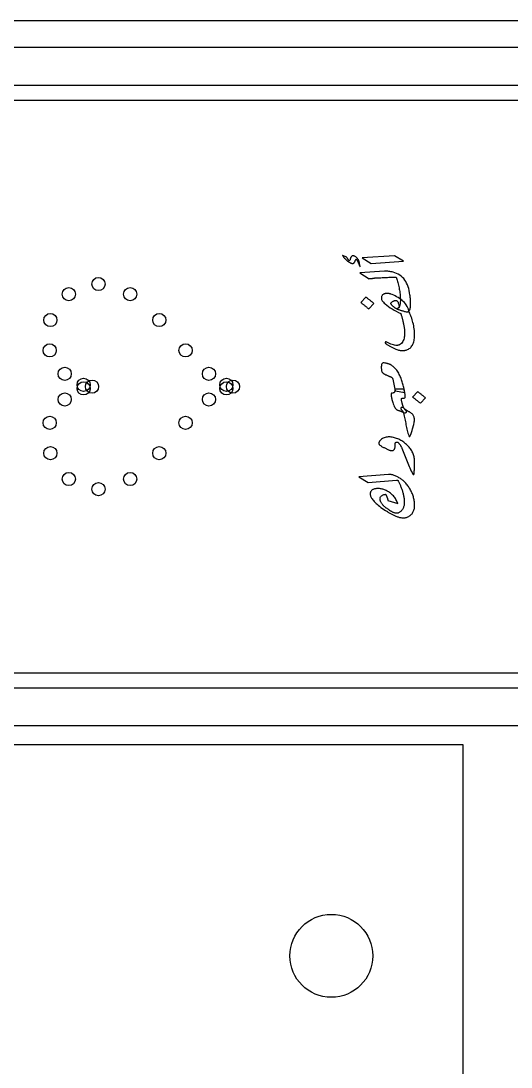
# Model space of a CAD drawing. Header units: millimetres. Extents: x 0 to 2440, y 0 to 1257.
# Drawn here: x 1003 to 1263, y 665 to 1220 of the extents above; entities that cross this region are included whole.
import ezdxf

# ---------------------------------------------------------------- set-up
doc = ezdxf.new("R2010")
doc.units = ezdxf.units.MM
for name, color, linetype in [('CUT_INSIDE', 5, 'Continuous'), ('CUT_OUTSIDE', 1, 'Continuous'), ('ENGRAVE_V', 2, 'Continuous'), ('SHEET', 8, 'Continuous')]:
    doc.layers.add(name, color=color, linetype=linetype)

msp = doc.modelspace()

# ---------------------------------------------------------------- linework, layer by layer
at = {"layer": 'CUT_INSIDE'}
for centre, radius in [((1044.39, 1080.4), 3.5), ((1028.72, 1075.026), 3.5), ((1061.216, 1075.026), 3.5), ((1018.89, 1061.334), 3.5), ((1076.69, 1061.334), 3.5), ((1018.528, 1045.233), 3.5), ((1090.653, 1045.233), 3.5), ((1026.512, 1032.8), 3.5), ((1103.069, 1032.8), 3.5), ((1036.527, 1026.943), 3.5), ((1036.527, 1025.057), 3.5), ((1040.99, 1026), 3.5), ((1112.299, 1026.943), 3.5), ((1112.299, 1025.057), 3.5), ((1115.79, 1026), 3.5), ((1026.512, 1019.2), 3.5), ((1103.069, 1019.2), 3.5), ((1018.528, 1006.767), 3.5), ((1090.653, 1006.767), 3.5), ((1018.89, 990.666), 3.5), ((1076.69, 990.666), 3.5), ((1028.72, 976.974), 3.5), ((1061.216, 976.974), 3.5), ((1044.39, 971.6), 3.5), ((1168, 724), 22)]:
    msp.add_circle(centre, radius, dxfattribs=at)
at = {"layer": 'CUT_OUTSIDE'}
msp.add_lwpolyline([(217.995, 1206), (1487.966, 1206), (1487.989, 1205.999), (1487.99, 1205.975), (1487.99, 846.025), (1487.989, 846.001), (1487.966, 846), (217.995, 846)], dxfattribs=at)
msp.add_lwpolyline([(1238, 836), (8, 836), (8, 612), (1238, 612)], close=True, dxfattribs=at)
at = {"layer": 'ENGRAVE_V'}
for points in [[(218.155, 1186), (1467.967, 1186), (1467.989, 866), (1467.989, 866), (218.163, 866)], [(218.223, 1178), (1459.968, 1178), (1459.989, 874), (1459.989, 874), (218.23, 874)]]:
    msp.add_lwpolyline(points, dxfattribs=at)
for points in [[(1173.99, 1095.62), (1173.99, 1095.62), (1174, 1095.62), (1174.007, 1095.62), (1174.012, 1095.62), (1174.016, 1095.62), (1174.017, 1095.62), (1174.017, 1095.62), (1174.015, 1095.62), (1174.011, 1095.62), (1174.006, 1095.62), (1174.002, 1095.62), (1173.998, 1095.62), (1173.996, 1095.62), (1173.993, 1095.62), (1173.992, 1095.62), (1173.991, 1095.62), (1173.99, 1095.62), (1174.021, 1095.55), (1174.051, 1095.48), (1174.082, 1095.411), (1174.112, 1095.342), (1174.142, 1095.274), (1174.173, 1095.206), (1174.203, 1095.14), (1174.234, 1095.073), (1174.265, 1095.008), (1174.299, 1094.943), (1174.336, 1094.879), (1174.375, 1094.815), (1174.417, 1094.752), (1174.461, 1094.69), (1174.508, 1094.628), (1174.558, 1094.567), (1174.636, 1094.461), (1174.73, 1094.345), (1174.839, 1094.22), (1174.963, 1094.086), (1175.102, 1093.942), (1175.257, 1093.788), (1175.426, 1093.625), (1175.611, 1093.453), (1175.806, 1093.277), (1176.006, 1093.103), (1176.211, 1092.932), (1176.421, 1092.764), (1176.637, 1092.598), (1176.857, 1092.435), (1177.082, 1092.274), (1177.313, 1092.116), (1177.544, 1091.966), (1177.771, 1091.832), (1177.995, 1091.713), (1178.214, 1091.609), (1178.43, 1091.521), (1178.642, 1091.447), (1178.85, 1091.389), (1179.055, 1091.346), (1179.252, 1091.325), (1179.437, 1091.332), (1179.611, 1091.368), (1179.774, 1091.432), (1179.925, 1091.525), (1180.065, 1091.646), (1180.194, 1091.796), (1180.311, 1091.974), (1180.352, 1092.057), (1180.394, 1092.144), (1180.438, 1092.234), (1180.483, 1092.329), (1180.529, 1092.427), (1180.577, 1092.529), (1180.626, 1092.634), (1180.676, 1092.744), (1180.726, 1092.853), (1180.777, 1092.959), (1180.827, 1093.061), (1180.878, 1093.159), (1180.929, 1093.253), (1180.979, 1093.344), (1181.03, 1093.431), (1181.081, 1093.514), (1181.111, 1093.559), (1181.141, 1093.592), (1181.172, 1093.614), (1181.202, 1093.625), (1181.233, 1093.624), (1181.263, 1093.612), (1181.293, 1093.589), (1181.324, 1093.554), (1181.354, 1093.515), (1181.382, 1093.478), (1181.409, 1093.444), (1181.435, 1093.412), (1181.46, 1093.383), (1181.483, 1093.357), (1181.505, 1093.333), (1181.526, 1093.311), (1181.647, 1093.087), (1181.764, 1092.86), (1181.88, 1092.631), (1181.992, 1092.399), (1182.102, 1092.165), (1182.21, 1091.928), (1182.315, 1091.689), (1182.418, 1091.447), (1182.52, 1091.205), (1182.623, 1090.964), (1182.727, 1090.724), (1182.833, 1090.485), (1182.94, 1090.248), (1183.048, 1090.012), (1183.158, 1089.777), (1183.269, 1089.543), (1183.218, 1089.816), (1183.169, 1090.088), (1183.119, 1090.358), (1183.071, 1090.627), (1183.023, 1090.895), (1182.976, 1091.161), (1182.93, 1091.426), (1182.884, 1091.69), (1182.831, 1091.952), (1182.763, 1092.21), (1182.681, 1092.463), (1182.585, 1092.713), (1182.474, 1092.96), (1182.348, 1093.202), (1182.208, 1093.441), (1182.053, 1093.676), (1181.846, 1093.949), (1181.63, 1094.2), (1181.405, 1094.43), (1181.172, 1094.638), (1180.929, 1094.825), (1180.678, 1094.99), (1180.418, 1095.134), (1180.149, 1095.256), (1179.884, 1095.347), (1179.637, 1095.398), (1179.408, 1095.408), (1179.197, 1095.377), (1179.003, 1095.306), (1178.827, 1095.195), (1178.669, 1095.043), (1178.528, 1094.851), (1178.45, 1094.736), (1178.378, 1094.616), (1178.311, 1094.491), (1178.25, 1094.359), (1178.194, 1094.222), (1178.145, 1094.08), (1178.101, 1093.931), (1178.062, 1093.777), (1178.023, 1093.624), (1177.975, 1093.479), (1177.919, 1093.343), (1177.855, 1093.215), (1177.782, 1093.095), (1177.701, 1092.983), (1177.613, 1092.88), (1177.515, 1092.784), (1177.359, 1092.899), (1177.215, 1093.02), (1177.083, 1093.147), (1176.963, 1093.281), (1176.855, 1093.421), (1176.759, 1093.567), (1176.676, 1093.719), (1176.604, 1093.878), (1176.534, 1094.034), (1176.456, 1094.177), (1176.369, 1094.307), (1176.275, 1094.425), (1176.172, 1094.53), (1176.061, 1094.623), (1175.941, 1094.703), (1175.814, 1094.77), (1173.99, 1095.62)], [(1189.143, 1091.326), (1206.362, 1092.46), (1201.582, 1095.458), (1184.362, 1094.324), (1189.143, 1091.326)], [(1200.731, 1086.707), (1200.191, 1086.848), (1199.644, 1086.965), (1199.092, 1087.06), (1198.533, 1087.132), (1197.968, 1087.182), (1197.396, 1087.208), (1196.818, 1087.212), (1196.234, 1087.193), (1183.147, 1086.302), (1188.049, 1083.263), (1188.295, 1083.283), (1188.524, 1083.302), (1188.738, 1083.321), (1188.936, 1083.339), (1189.118, 1083.357), (1189.284, 1083.373), (1189.434, 1083.389), (1189.569, 1083.405), (1189.693, 1083.42), (1189.813, 1083.435), (1189.929, 1083.451), (1190.04, 1083.466), (1190.146, 1083.481), (1190.249, 1083.496), (1190.346, 1083.511), (1190.44, 1083.527), (1190.535, 1083.542), (1190.637, 1083.557), (1190.747, 1083.572), (1190.865, 1083.587), (1190.991, 1083.602), (1191.124, 1083.618), (1191.264, 1083.633), (1191.412, 1083.648), (1191.574, 1083.663), (1191.757, 1083.677), (1191.959, 1083.691), (1192.182, 1083.704), (1192.425, 1083.716), (1192.688, 1083.728), (1192.972, 1083.739), (1193.276, 1083.749), (1193.808, 1083.77), (1194.352, 1083.792), (1194.907, 1083.816), (1195.474, 1083.841), (1196.052, 1083.866), (1196.641, 1083.894), (1197.242, 1083.922), (1197.854, 1083.952), (1198.465, 1083.98), (1199.062, 1084.005), (1199.645, 1084.026), (1200.214, 1084.043), (1200.769, 1084.056), (1201.311, 1084.066), (1201.838, 1084.072), (1202.351, 1084.073), (1202.569, 1083.554), (1202.777, 1083.009), (1202.974, 1082.437), (1203.162, 1081.84), (1203.339, 1081.217), (1203.506, 1080.568), (1203.663, 1079.892), (1203.81, 1079.191), (1203.946, 1078.481), (1204.071, 1077.777), (1204.184, 1077.08), (1204.286, 1076.391), (1204.377, 1075.708), (1204.456, 1075.032), (1204.523, 1074.363), (1204.58, 1073.701), (1204.598, 1073.366), (1204.611, 1073.029), (1204.621, 1072.69), (1204.625, 1072.349), (1204.626, 1072.006), (1204.622, 1071.662), (1204.613, 1071.315), (1204.6, 1070.967), (1204.579, 1070.623), (1204.546, 1070.292), (1204.5, 1069.972), (1204.443, 1069.665), (1204.374, 1069.37), (1204.292, 1069.086), (1204.199, 1068.815), (1204.094, 1068.556), (1203.974, 1068.314), (1203.838, 1068.095), (1203.685, 1067.899), (1203.516, 1067.725), (1203.331, 1067.575), (1203.129, 1067.447), (1202.91, 1067.342), (1202.676, 1067.259), (1202.953, 1067.158), (1203.238, 1067.056), (1203.53, 1066.953), (1203.83, 1066.849), (1204.138, 1066.745), (1204.453, 1066.64), (1204.776, 1066.535), (1205.106, 1066.429), (1205.445, 1066.323), (1205.79, 1066.217), (1206.143, 1066.113), (1206.504, 1066.009), (1206.873, 1065.905), (1207.249, 1065.802), (1207.632, 1065.7), (1208.024, 1065.598), (1208.24, 1065.619), (1208.443, 1065.66), (1208.632, 1065.723), (1208.809, 1065.806), (1208.972, 1065.91), (1209.121, 1066.035), (1209.258, 1066.181), (1209.381, 1066.348), (1209.491, 1066.528), (1209.59, 1066.714), (1209.676, 1066.905), (1209.751, 1067.102), (1209.813, 1067.305), (1209.863, 1067.514), (1209.902, 1067.728), (1209.928, 1067.948), (1209.965, 1068.307), (1209.995, 1068.674), (1210.018, 1069.049), (1210.034, 1069.432), (1210.043, 1069.824), (1210.046, 1070.223), (1210.041, 1070.631), (1210.029, 1071.048), (1210.011, 1071.472), (1209.987, 1071.905), (1209.958, 1072.346), (1209.923, 1072.795), (1209.882, 1073.252), (1209.835, 1073.718), (1209.783, 1074.192), (1209.725, 1074.674), (1209.549, 1075.816), (1209.325, 1076.911), (1209.053, 1077.96), (1208.733, 1078.963), (1208.364, 1079.92), (1207.948, 1080.831), (1207.483, 1081.695), (1206.97, 1082.514), (1206.403, 1083.275), (1205.775, 1083.968), (1205.086, 1084.594), (1204.337, 1085.152), (1203.526, 1085.643), (1202.655, 1086.065), (1201.723, 1086.42), (1200.731, 1086.707)], [(1186.388, 1073.458), (1183.714, 1070.582), (1183.968, 1070.379), (1184.223, 1070.174), (1184.48, 1069.968), (1184.737, 1069.761), (1184.996, 1069.553), (1185.256, 1069.344), (1185.518, 1069.133), (1185.781, 1068.921), (1186.044, 1068.709), (1186.307, 1068.498), (1186.571, 1068.288), (1186.834, 1068.08), (1187.097, 1067.873), (1187.361, 1067.667), (1187.624, 1067.463), (1187.887, 1067.259), (1190.561, 1070.136), (1190.298, 1070.348), (1190.036, 1070.56), (1189.774, 1070.771), (1189.513, 1070.982), (1189.253, 1071.192), (1188.993, 1071.401), (1188.733, 1071.61), (1188.475, 1071.818), (1188.216, 1072.025), (1187.957, 1072.232), (1187.697, 1072.438), (1187.437, 1072.643), (1187.175, 1072.848), (1186.914, 1073.052), (1186.651, 1073.255), (1186.388, 1073.458)], [(1196.558, 1049.311), (1196.563, 1049.241), (1196.58, 1049.172), (1196.609, 1049.104), (1196.649, 1049.038), (1196.7, 1048.972), (1196.763, 1048.908), (1196.837, 1048.846), (1196.922, 1048.784), (1197.209, 1048.602), (1197.503, 1048.42), (1197.805, 1048.237), (1198.112, 1048.055), (1198.427, 1047.873), (1198.749, 1047.69), (1199.078, 1047.508), (1199.414, 1047.326), (1199.756, 1047.144), (1200.104, 1046.964), (1200.458, 1046.785), (1200.817, 1046.607), (1201.182, 1046.43), (1201.553, 1046.255), (1201.929, 1046.081), (1202.311, 1045.908), (1202.773, 1045.718), (1203.228, 1045.553), (1203.675, 1045.414), (1204.114, 1045.3), (1204.546, 1045.211), (1204.97, 1045.148), (1205.386, 1045.11), (1205.795, 1045.097), (1206.087, 1045.104), (1206.375, 1045.123), (1206.659, 1045.154), (1206.94, 1045.199), (1207.216, 1045.256), (1207.489, 1045.325), (1207.758, 1045.408), (1208.024, 1045.503), (1208.496, 1045.684), (1208.94, 1045.905), (1209.357, 1046.165), (1209.746, 1046.465), (1210.106, 1046.804), (1210.439, 1047.181), (1210.745, 1047.599), (1211.022, 1048.055), (1211.297, 1048.588), (1211.536, 1049.154), (1211.738, 1049.753), (1211.903, 1050.385), (1212.032, 1051.049), (1212.123, 1051.747), (1212.178, 1052.478), (1212.197, 1053.241), (1212.183, 1054.108), (1212.142, 1054.967), (1212.074, 1055.817), (1211.979, 1056.66), (1211.856, 1057.494), (1211.707, 1058.319), (1211.53, 1059.137), (1211.326, 1059.946), (1211.104, 1060.738), (1210.874, 1061.502), (1210.635, 1062.24), (1210.389, 1062.95), (1210.134, 1063.632), (1209.871, 1064.288), (1209.6, 1064.916), (1209.32, 1065.517), (1209.32, 1065.517), (1209.158, 1066.166), (1208.888, 1067.015), (1208.566, 1067.822), (1208.189, 1068.585), (1207.76, 1069.306), (1207.278, 1069.983), (1206.742, 1070.617), (1206.154, 1071.209), (1205.512, 1071.757), (1204.825, 1072.279), (1204.121, 1072.772), (1203.402, 1073.236), (1202.665, 1073.671), (1201.913, 1074.077), (1201.144, 1074.454), (1200.358, 1074.801), (1199.556, 1075.12), (1199.405, 1075.159), (1199.257, 1075.195), (1199.111, 1075.23), (1198.968, 1075.261), (1198.828, 1075.29), (1198.69, 1075.317), (1198.554, 1075.341), (1198.421, 1075.363), (1198.291, 1075.382), (1198.163, 1075.398), (1198.038, 1075.412), (1197.915, 1075.423), (1197.795, 1075.432), (1197.677, 1075.439), (1197.562, 1075.442), (1197.449, 1075.444), (1197.16, 1075.434), (1196.882, 1075.404), (1196.613, 1075.355), (1196.355, 1075.287), (1196.107, 1075.198), (1195.869, 1075.09), (1195.641, 1074.963), (1195.423, 1074.816), (1195.224, 1074.65), (1195.051, 1074.467), (1194.905, 1074.268), (1194.785, 1074.051), (1194.692, 1073.817), (1194.626, 1073.566), (1194.586, 1073.298), (1194.572, 1073.013), (1194.603, 1072.645), (1194.694, 1072.271), (1194.846, 1071.89), (1195.059, 1071.504), (1195.332, 1071.11), (1195.666, 1070.711), (1196.061, 1070.305), (1196.517, 1069.893), (1197.383, 1069.184), (1198.297, 1068.495), (1199.261, 1067.827), (1200.275, 1067.178), (1201.338, 1066.55), (1202.45, 1065.943), (1203.612, 1065.355), (1204.823, 1064.788), (1204.924, 1064.499), (1205.024, 1064.201), (1205.124, 1063.892), (1205.223, 1063.573), (1205.321, 1063.243), (1205.419, 1062.904), (1205.516, 1062.555), (1205.613, 1062.195), (1205.709, 1061.825), (1205.804, 1061.443), (1205.899, 1061.05), (1205.993, 1060.645), (1206.086, 1060.229), (1206.179, 1059.802), (1206.271, 1059.363), (1206.362, 1058.913), (1206.422, 1058.63), (1206.478, 1058.349), (1206.531, 1058.068), (1206.58, 1057.789), (1206.627, 1057.511), (1206.67, 1057.234), (1206.71, 1056.959), (1206.747, 1056.685), (1206.781, 1056.412), (1206.809, 1056.14), (1206.834, 1055.87), (1206.854, 1055.601), (1206.869, 1055.333), (1206.88, 1055.067), (1206.887, 1054.802), (1206.889, 1054.538), (1206.889, 1054.396), (1206.887, 1054.257), (1206.883, 1054.118), (1206.879, 1053.98), (1206.873, 1053.844), (1206.866, 1053.71), (1206.858, 1053.576), (1206.849, 1053.444), (1206.838, 1053.312), (1206.826, 1053.18), (1206.813, 1053.049), (1206.798, 1052.917), (1206.782, 1052.785), (1206.765, 1052.654), (1206.747, 1052.522), (1206.727, 1052.39), (1206.6, 1051.678), (1206.421, 1051.02), (1206.19, 1050.417), (1205.907, 1049.868), (1205.572, 1049.374), (1205.185, 1048.934), (1204.746, 1048.548), (1204.256, 1048.217), (1204.08, 1048.132), (1203.899, 1048.058), (1203.711, 1047.995), (1203.516, 1047.944), (1203.316, 1047.904), (1203.109, 1047.875), (1202.895, 1047.858), (1202.676, 1047.852), (1202.141, 1047.88), (1201.569, 1047.961), (1200.961, 1048.097), (1200.316, 1048.288), (1199.634, 1048.533), (1198.915, 1048.832), (1198.16, 1049.186), (1197.368, 1049.595), (1197.29, 1049.623), (1197.219, 1049.648), (1197.153, 1049.669), (1197.095, 1049.686), (1197.042, 1049.699), (1196.996, 1049.709), (1196.956, 1049.714), (1196.922, 1049.716), (1196.837, 1049.71), (1196.763, 1049.691), (1196.7, 1049.659), (1196.649, 1049.615), (1196.609, 1049.558), (1196.58, 1049.488), (1196.563, 1049.406), (1196.558, 1049.311)], [(1202.716, 1067.3), (1202.626, 1067.304), (1202.539, 1067.315), (1202.454, 1067.334), (1202.372, 1067.361), (1202.292, 1067.395), (1202.215, 1067.437), (1202.14, 1067.486), (1202.068, 1067.543), (1201.886, 1067.685), (1201.703, 1067.825), (1201.521, 1067.966), (1201.339, 1068.105), (1201.156, 1068.244), (1200.974, 1068.383), (1200.792, 1068.52), (1200.609, 1068.657), (1200.433, 1068.8), (1200.27, 1068.955), (1200.119, 1069.122), (1199.981, 1069.3), (1199.856, 1069.491), (1199.743, 1069.694), (1199.643, 1069.909), (1199.556, 1070.136), (1199.606, 1070.249), (1199.677, 1070.365), (1199.769, 1070.485), (1199.88, 1070.607), (1200.012, 1070.733), (1200.164, 1070.862), (1200.336, 1070.994), (1200.528, 1071.129), (1200.732, 1071.257), (1200.938, 1071.368), (1201.147, 1071.462), (1201.359, 1071.539), (1201.573, 1071.599), (1201.789, 1071.642), (1202.008, 1071.667), (1202.23, 1071.676), (1202.387, 1071.666), (1202.534, 1071.638), (1202.67, 1071.59), (1202.797, 1071.524), (1202.914, 1071.438), (1203.02, 1071.334), (1203.116, 1071.21), (1203.202, 1071.068), (1203.383, 1070.669), (1203.542, 1070.28), (1203.677, 1069.904), (1203.79, 1069.539), (1203.88, 1069.185), (1203.947, 1068.842), (1203.991, 1068.511), (1204.013, 1068.191), (1203.978, 1068.12), (1203.935, 1068.048), (1203.884, 1067.976), (1203.825, 1067.903), (1203.758, 1067.829), (1203.682, 1067.755), (1203.598, 1067.68), (1203.506, 1067.604), (1203.41, 1067.533), (1203.312, 1067.471), (1203.215, 1067.419), (1203.116, 1067.376), (1203.017, 1067.343), (1202.917, 1067.319), (1202.817, 1067.305), (1202.716, 1067.3)], [(1200.366, 1030.755), (1200.611, 1029.918), (1200.837, 1029.068), (1201.046, 1028.206), (1201.237, 1027.331), (1201.411, 1026.444), (1201.566, 1025.544), (1201.704, 1024.631), (1201.825, 1023.705), (1207.051, 1022.814), (1206.89, 1023.487), (1206.73, 1024.15), (1206.571, 1024.801), (1206.413, 1025.442), (1206.257, 1026.072), (1206.102, 1026.692), (1205.948, 1027.301), (1205.795, 1027.899), (1205.635, 1028.489), (1205.458, 1029.075), (1205.265, 1029.656), (1205.056, 1030.233), (1204.83, 1030.806), (1204.587, 1031.374), (1204.328, 1031.938), (1204.053, 1032.497), (1203.737, 1033.104), (1203.415, 1033.669), (1203.088, 1034.193), (1202.757, 1034.675), (1202.42, 1035.115), (1202.078, 1035.513), (1201.731, 1035.869), (1201.379, 1036.184), (1201.151, 1036.371), (1200.933, 1036.546), (1200.726, 1036.71), (1200.528, 1036.863), (1200.341, 1037.004), (1200.164, 1037.134), (1199.996, 1037.252), (1199.839, 1037.359), (1199.684, 1037.458), (1199.523, 1037.553), (1199.355, 1037.643), (1199.181, 1037.729), (1199.001, 1037.81), (1198.814, 1037.887), (1198.621, 1037.959), (1198.421, 1038.027), (1198.208, 1038.094), (1197.973, 1038.16), (1197.717, 1038.228), (1197.439, 1038.296), (1197.139, 1038.365), (1196.819, 1038.434), (1196.476, 1038.504), (1196.112, 1038.574), (1195.751, 1038.621), (1195.436, 1038.597), (1195.168, 1038.504), (1194.947, 1038.341), (1194.773, 1038.109), (1194.646, 1037.807), (1194.565, 1037.436), (1194.532, 1036.994), (1194.517, 1036.528), (1194.512, 1036.1), (1194.517, 1035.712), (1194.532, 1035.364), (1194.557, 1035.054), (1194.593, 1034.784), (1194.638, 1034.553), (1194.694, 1034.361), (1194.729, 1034.098), (1194.833, 1033.837), (1195.007, 1033.576), (1195.251, 1033.318), (1195.564, 1033.06), (1195.947, 1032.803), (1196.4, 1032.548), (1196.922, 1032.294), (1197.202, 1032.165), (1197.473, 1032.041), (1197.736, 1031.922), (1197.991, 1031.808), (1198.238, 1031.699), (1198.476, 1031.596), (1198.706, 1031.497), (1198.928, 1031.403), (1199.141, 1031.313), (1199.344, 1031.226), (1199.538, 1031.141), (1199.723, 1031.059), (1199.898, 1030.979), (1200.064, 1030.902), (1200.22, 1030.827), (1200.366, 1030.755)], [(1206.687, 1024.556), (1201.703, 1024.637), (1201.727, 1024.418), (1201.736, 1024.208), (1201.732, 1024.006), (1201.713, 1023.812), (1201.681, 1023.626), (1201.635, 1023.448), (1201.575, 1023.279), (1201.501, 1023.118), (1201.41, 1022.972), (1201.301, 1022.851), (1201.172, 1022.752), (1201.025, 1022.677), (1200.858, 1022.625), (1200.673, 1022.597), (1200.468, 1022.593), (1200.245, 1022.611), (1200.139, 1022.603), (1200.046, 1022.578), (1199.964, 1022.537), (1199.895, 1022.48), (1199.838, 1022.406), (1199.793, 1022.315), (1199.759, 1022.208), (1199.738, 1022.085), (1199.726, 1021.948), (1199.72, 1021.803), (1199.721, 1021.65), (1199.728, 1021.487), (1199.741, 1021.315), (1199.761, 1021.135), (1199.787, 1020.946), (1199.819, 1020.748), (1199.856, 1020.544), (1199.895, 1020.339), (1199.937, 1020.131), (1199.981, 1019.922), (1200.028, 1019.711), (1200.077, 1019.498), (1200.129, 1019.283), (1200.184, 1019.066), (1200.239, 1018.852), (1200.294, 1018.645), (1200.348, 1018.444), (1200.402, 1018.251), (1200.454, 1018.064), (1200.507, 1017.885), (1200.558, 1017.712), (1200.609, 1017.547), (1200.857, 1016.796), (1201.113, 1016.124), (1201.378, 1015.53), (1201.653, 1015.015), (1201.936, 1014.578), (1202.227, 1014.219), (1202.528, 1013.94), (1202.838, 1013.738), (1203.011, 1013.649), (1203.188, 1013.564), (1203.368, 1013.482), (1203.552, 1013.404), (1203.738, 1013.33), (1203.928, 1013.26), (1204.121, 1013.193), (1204.316, 1013.131), (1204.513, 1013.069), (1204.708, 1013.004), (1204.9, 1012.937), (1205.091, 1012.867), (1205.28, 1012.795), (1205.467, 1012.72), (1205.653, 1012.643), (1205.836, 1012.563), (1205.851, 1012.551), (1205.875, 1012.533), (1205.909, 1012.51), (1205.952, 1012.482), (1206.005, 1012.449), (1206.067, 1012.411), (1206.139, 1012.368), (1206.221, 1012.32), (1206.303, 1012.273), (1206.376, 1012.234), (1206.442, 1012.203), (1206.499, 1012.178), (1206.548, 1012.162), (1206.589, 1012.153), (1206.622, 1012.152), (1206.646, 1012.158), (1206.851, 1012.119), (1207.04, 1012.101), (1207.213, 1012.106), (1207.37, 1012.133), (1207.512, 1012.182), (1207.637, 1012.253), (1207.747, 1012.347), (1207.841, 1012.462), (1207.91, 1012.589), (1207.944, 1012.717), (1207.943, 1012.845), (1207.907, 1012.974), (1207.837, 1013.103), (1207.731, 1013.233), (1207.591, 1013.364), (1207.416, 1013.495), (1207.247, 1013.669), (1207.087, 1013.845), (1206.934, 1014.023), (1206.788, 1014.204), (1206.65, 1014.388), (1206.519, 1014.574), (1206.397, 1014.763), (1206.281, 1014.954), (1206.221, 1015.118), (1206.161, 1015.288), (1206.102, 1015.463), (1206.043, 1015.643), (1205.985, 1015.827), (1205.928, 1016.017), (1205.872, 1016.212), (1205.816, 1016.412), (1205.76, 1016.616), (1205.705, 1016.823), (1205.651, 1017.031), (1205.598, 1017.243), (1205.545, 1017.457), (1205.493, 1017.673), (1205.441, 1017.892), (1205.39, 1018.114), (1205.305, 1018.531), (1205.251, 1018.891), (1205.229, 1019.195), (1205.238, 1019.441), (1205.279, 1019.63), (1205.352, 1019.762), (1205.457, 1019.838), (1205.593, 1019.856), (1206.026, 1019.816), (1206.393, 1019.836), (1206.694, 1019.917), (1206.93, 1020.059), (1207.099, 1020.261), (1207.203, 1020.525), (1207.241, 1020.849), (1207.213, 1021.234), (1207.183, 1021.437), (1207.153, 1021.641), (1207.122, 1021.847), (1207.092, 1022.054), (1207.061, 1022.262), (1207.031, 1022.472), (1207.001, 1022.683), (1206.97, 1022.895), (1206.939, 1023.107), (1206.907, 1023.318), (1206.873, 1023.527), (1206.839, 1023.736), (1206.802, 1023.943), (1206.765, 1024.148), (1206.726, 1024.353), (1206.687, 1024.556)], [(1213.817, 1023.341), (1211.143, 1020.464), (1211.397, 1020.261), (1211.652, 1020.056), (1211.909, 1019.85), (1212.166, 1019.643), (1212.425, 1019.435), (1212.685, 1019.226), (1212.947, 1019.015), (1213.21, 1018.803), (1213.473, 1018.591), (1213.736, 1018.38), (1214, 1018.17), (1214.263, 1017.962), (1214.526, 1017.755), (1214.79, 1017.549), (1215.053, 1017.345), (1215.316, 1017.142), (1217.99, 1020.018), (1217.727, 1020.231), (1217.465, 1020.442), (1217.203, 1020.654), (1216.942, 1020.864), (1216.682, 1021.074), (1216.422, 1021.283), (1216.163, 1021.492), (1215.904, 1021.7), (1215.645, 1021.907), (1215.386, 1022.114), (1215.126, 1022.32), (1214.866, 1022.525), (1214.605, 1022.73), (1214.343, 1022.934), (1214.08, 1023.138), (1213.817, 1023.341)], [(1206.565, 1014.508), (1206.497, 1014.613), (1206.416, 1014.706), (1206.32, 1014.785), (1206.211, 1014.852), (1206.087, 1014.907), (1205.95, 1014.949), (1205.798, 1014.978), (1205.633, 1014.994), (1205.471, 1014.994), (1205.327, 1014.974), (1205.202, 1014.934), (1205.096, 1014.873), (1205.01, 1014.792), (1204.942, 1014.69), (1204.893, 1014.569), (1204.863, 1014.427), (1204.86, 1014.337), (1204.868, 1014.247), (1204.89, 1014.159), (1204.924, 1014.073), (1204.971, 1013.987), (1205.031, 1013.903), (1205.103, 1013.82), (1205.188, 1013.738), (1205.147, 1013.738), (1205.351, 1013.541), (1205.54, 1013.333), (1205.711, 1013.115), (1205.866, 1012.887), (1206.005, 1012.649), (1206.127, 1012.401), (1206.233, 1012.143), (1206.322, 1011.875), (1206.511, 1011.142), (1206.692, 1010.401), (1206.865, 1009.653), (1207.031, 1008.897), (1207.189, 1008.133), (1207.34, 1007.362), (1207.483, 1006.584), (1207.618, 1005.797), (1207.757, 1005.014), (1207.91, 1004.242), (1208.076, 1003.484), (1208.257, 1002.738), (1208.451, 1002.005), (1208.659, 1001.285), (1208.881, 1000.577), (1209.118, 999.882), (1209.179, 999.754), (1209.242, 999.654), (1209.306, 999.582), (1209.371, 999.538), (1209.437, 999.521), (1209.505, 999.533), (1209.574, 999.572), (1209.644, 999.639), (1209.752, 999.795), (1209.872, 1000.019), (1210.005, 1000.311), (1210.151, 1000.672), (1210.309, 1001.101), (1210.48, 1001.599), (1210.663, 1002.165), (1210.86, 1002.799), (1210.958, 1003.125), (1211.052, 1003.436), (1211.141, 1003.731), (1211.224, 1004.009), (1211.303, 1004.273), (1211.376, 1004.52), (1211.445, 1004.751), (1211.508, 1004.967), (1211.566, 1005.166), (1211.619, 1005.35), (1211.668, 1005.518), (1211.711, 1005.671), (1211.749, 1005.807), (1211.781, 1005.928), (1211.809, 1006.032), (1211.832, 1006.121), (1211.946, 1006.752), (1212.026, 1007.347), (1212.07, 1007.907), (1212.08, 1008.431), (1212.055, 1008.919), (1211.995, 1009.373), (1211.901, 1009.791), (1211.771, 1010.173), (1211.606, 1010.529), (1211.403, 1010.869), (1211.163, 1011.193), (1210.885, 1011.5), (1210.57, 1011.79), (1210.218, 1012.065), (1209.828, 1012.322), (1209.401, 1012.563), (1209.2, 1012.665), (1209, 1012.768), (1208.802, 1012.873), (1208.606, 1012.979), (1208.412, 1013.086), (1208.22, 1013.194), (1208.03, 1013.303), (1207.841, 1013.414), (1207.657, 1013.529), (1207.48, 1013.65), (1207.31, 1013.777), (1207.147, 1013.911), (1206.991, 1014.05), (1206.842, 1014.197), (1206.7, 1014.349), (1206.565, 1014.508)], [(1211.873, 988.74), (1211.873, 988.74), (1211.755, 989.284), (1211.603, 989.823), (1211.418, 990.355), (1211.199, 990.882), (1210.947, 991.404), (1210.661, 991.919), (1210.342, 992.429), (1209.989, 992.934), (1209.61, 993.427), (1209.213, 993.906), (1208.797, 994.369), (1208.363, 994.818), (1207.911, 995.251), (1207.44, 995.668), (1206.951, 996.071), (1206.444, 996.458), (1205.923, 996.826), (1205.395, 997.17), (1204.86, 997.49), (1204.316, 997.785), (1203.766, 998.057), (1203.207, 998.304), (1202.641, 998.528), (1202.068, 998.727), (1201.493, 998.899), (1200.922, 999.04), (1200.356, 999.15), (1199.794, 999.229), (1199.236, 999.276), (1198.684, 999.293), (1198.135, 999.279), (1197.591, 999.234), (1197.058, 999.152), (1196.544, 999.029), (1196.048, 998.863), (1195.57, 998.656), (1195.111, 998.408), (1194.67, 998.117), (1194.247, 997.785), (1193.843, 997.411), (1193.754, 997.314), (1193.668, 997.207), (1193.587, 997.089), (1193.509, 996.96), (1193.435, 996.82), (1193.365, 996.67), (1193.298, 996.509), (1193.235, 996.337), (1193.187, 996.164), (1193.162, 995.999), (1193.161, 995.842), (1193.185, 995.694), (1193.232, 995.553), (1193.304, 995.421), (1193.399, 995.298), (1193.519, 995.182), (1193.797, 994.945), (1194.084, 994.72), (1194.379, 994.507), (1194.684, 994.306), (1194.997, 994.117), (1195.319, 993.94), (1195.651, 993.775), (1195.99, 993.622), (1196.334, 993.474), (1196.677, 993.322), (1197.018, 993.167), (1197.358, 993.009), (1197.697, 992.848), (1198.034, 992.684), (1198.37, 992.517), (1198.705, 992.346), (1198.858, 992.279), (1199.013, 992.219), (1199.169, 992.168), (1199.328, 992.123), (1199.488, 992.086), (1199.651, 992.057), (1199.815, 992.036), (1199.981, 992.022), (1200.146, 992.019), (1200.307, 992.032), (1200.463, 992.06), (1200.614, 992.103), (1200.762, 992.161), (1200.904, 992.235), (1201.043, 992.323), (1201.176, 992.427), (1201.311, 992.568), (1201.431, 992.727), (1201.536, 992.905), (1201.627, 993.101), (1201.704, 993.315), (1201.765, 993.548), (1201.812, 993.799), (1201.845, 994.068), (1201.866, 994.344), (1201.877, 994.616), (1201.878, 994.884), (1201.87, 995.147), (1201.853, 995.405), (1201.826, 995.659), (1201.79, 995.909), (1201.744, 996.155), (1201.818, 996.204), (1201.899, 996.252), (1201.988, 996.298), (1202.083, 996.342), (1202.185, 996.384), (1202.294, 996.424), (1202.411, 996.463), (1202.534, 996.499), (1202.656, 996.529), (1202.768, 996.548), (1202.871, 996.557), (1202.964, 996.555), (1203.048, 996.542), (1203.122, 996.518), (1203.187, 996.483), (1203.243, 996.438), (1203.413, 996.284), (1203.58, 996.124), (1203.742, 995.96), (1203.901, 995.79), (1204.056, 995.615), (1204.208, 995.435), (1204.355, 995.251), (1204.499, 995.061), (1204.637, 994.866), (1204.77, 994.666), (1204.896, 994.46), (1205.015, 994.25), (1205.129, 994.035), (1205.236, 993.815), (1205.336, 993.589), (1205.431, 993.359), (1205.784, 992.487), (1206.135, 991.612), (1206.483, 990.734), (1206.828, 989.854), (1207.172, 988.972), (1207.512, 988.087), (1207.85, 987.199), (1208.186, 986.309), (1208.527, 985.424), (1208.882, 984.552), (1209.251, 983.692), (1209.634, 982.845), (1210.031, 982.011), (1210.442, 981.189), (1210.867, 980.38), (1211.305, 979.584), (1211.328, 979.546), (1211.355, 979.513), (1211.386, 979.485), (1211.422, 979.462), (1211.462, 979.444), (1211.507, 979.432), (1211.556, 979.424), (1211.609, 979.422), (1211.662, 979.425), (1211.709, 979.434), (1211.751, 979.45), (1211.787, 979.472), (1211.817, 979.501), (1211.841, 979.536), (1211.86, 979.577), (1211.873, 979.624), (1211.922, 980.183), (1211.968, 980.745), (1212.01, 981.31), (1212.05, 981.878), (1212.086, 982.449), (1212.12, 983.024), (1212.15, 983.601), (1212.176, 984.182), (1212.194, 984.763), (1212.195, 985.341), (1212.181, 985.915), (1212.151, 986.486), (1212.105, 987.055), (1212.044, 987.62), (1211.966, 988.181), (1211.873, 988.74)], [(1203.405, 976.18), (1203.548, 975.9), (1203.694, 975.605), (1203.842, 975.297), (1203.992, 974.975), (1204.146, 974.639), (1204.301, 974.289), (1204.46, 973.925), (1204.62, 973.547), (1204.781, 973.158), (1204.938, 972.762), (1205.092, 972.358), (1205.243, 971.946), (1205.391, 971.527), (1205.536, 971.101), (1205.677, 970.666), (1205.816, 970.225), (1205.948, 969.779), (1206.07, 969.333), (1206.183, 968.887), (1206.287, 968.442), (1206.381, 967.996), (1206.465, 967.55), (1206.54, 967.105), (1206.606, 966.659), (1206.659, 966.217), (1206.698, 965.78), (1206.722, 965.351), (1206.732, 964.927), (1206.727, 964.51), (1206.708, 964.099), (1206.674, 963.695), (1206.626, 963.296), (1206.56, 962.908), (1206.473, 962.534), (1206.365, 962.174), (1206.236, 961.828), (1206.086, 961.495), (1205.916, 961.177), (1205.724, 960.872), (1205.512, 960.582), (1205.248, 960.264), (1204.985, 959.978), (1204.722, 959.724), (1204.458, 959.503), (1204.195, 959.314), (1203.932, 959.157), (1203.668, 959.033), (1203.405, 958.941), (1203.141, 958.876), (1202.877, 958.833), (1202.612, 958.813), (1202.346, 958.814), (1202.08, 958.838), (1201.813, 958.884), (1201.546, 958.952), (1201.278, 959.042), (1201.01, 959.149), (1200.742, 959.265), (1200.475, 959.392), (1200.209, 959.528), (1199.944, 959.675), (1199.679, 959.832), (1199.414, 959.999), (1199.151, 960.177), (1198.888, 960.358), (1198.627, 960.539), (1198.366, 960.718), (1198.107, 960.896), (1197.85, 961.072), (1197.593, 961.248), (1197.338, 961.422), (1197.084, 961.595), (1196.824, 961.783), (1196.568, 961.982), (1196.317, 962.193), (1196.072, 962.415), (1195.831, 962.649), (1195.595, 962.894), (1195.365, 963.15), (1195.14, 963.418), (1194.926, 963.692), (1194.729, 963.967), (1194.551, 964.244), (1194.39, 964.522), (1194.247, 964.801), (1194.122, 965.082), (1194.014, 965.363), (1193.924, 965.646), (1193.858, 965.926), (1193.822, 966.198), (1193.815, 966.463), (1193.838, 966.72), (1193.891, 966.969), (1193.974, 967.211), (1194.086, 967.445), (1194.228, 967.672), (1194.406, 967.886), (1194.624, 968.082), (1194.884, 968.261), (1195.185, 968.422), (1195.527, 968.565), (1195.911, 968.69), (1196.335, 968.798), (1196.801, 968.887), (1196.88, 968.719), (1196.955, 968.56), (1197.027, 968.408), (1197.095, 968.265), (1197.158, 968.129), (1197.219, 968.002), (1197.275, 967.884), (1197.327, 967.773), (1197.378, 967.666), (1197.426, 967.558), (1197.474, 967.449), (1197.52, 967.338), (1197.565, 967.226), (1197.609, 967.112), (1197.651, 966.998), (1197.692, 966.882), (1197.733, 966.761), (1197.773, 966.63), (1197.814, 966.49), (1197.854, 966.34), (1197.895, 966.181), (1197.935, 966.012), (1197.976, 965.834), (1198.016, 965.646), (1203.324, 963.904), (1203.091, 964.5), (1202.839, 965.071), (1202.567, 965.619), (1202.275, 966.143), (1201.964, 966.642), (1201.634, 967.117), (1201.283, 967.569), (1200.913, 967.996), (1200.529, 968.4), (1200.136, 968.782), (1199.734, 969.142), (1199.323, 969.48), (1198.903, 969.796), (1198.475, 970.089), (1198.037, 970.36), (1197.591, 970.609), (1197.141, 970.836), (1196.692, 971.041), (1196.244, 971.224), (1195.798, 971.384), (1195.353, 971.523), (1194.909, 971.639), (1194.467, 971.733), (1194.025, 971.805), (1193.591, 971.856), (1193.17, 971.888), (1192.761, 971.901), (1192.364, 971.896), (1191.981, 971.871), (1191.61, 971.827), (1191.251, 971.765), (1190.906, 971.683), (1190.578, 971.583), (1190.274, 971.464), (1189.993, 971.327), (1189.736, 971.172), (1189.502, 970.998), (1189.291, 970.806), (1189.104, 970.595), (1188.941, 970.366), (1188.806, 970.12), (1188.705, 969.859), (1188.639, 969.581), (1188.606, 969.288), (1188.608, 968.978), (1188.644, 968.653), (1188.715, 968.312), (1188.819, 967.956), (1188.963, 967.583), (1189.151, 967.196), (1189.383, 966.793), (1189.66, 966.376), (1189.981, 965.943), (1190.346, 965.494), (1190.756, 965.031), (1191.21, 964.552), (1191.714, 964.059), (1192.273, 963.552), (1192.888, 963.031), (1193.56, 962.496), (1194.286, 961.947), (1195.069, 961.384), (1195.907, 960.808), (1196.801, 960.217), (1197.098, 960.034), (1197.403, 959.847), (1197.716, 959.659), (1198.037, 959.468), (1198.364, 959.274), (1198.7, 959.078), (1199.043, 958.879), (1199.394, 958.678), (1199.75, 958.478), (1200.108, 958.284), (1200.469, 958.095), (1200.832, 957.913), (1201.198, 957.736), (1201.566, 957.565), (1201.937, 957.399), (1202.311, 957.239), (1202.686, 957.089), (1203.062, 956.953), (1203.438, 956.831), (1203.815, 956.723), (1204.193, 956.628), (1204.571, 956.548), (1204.95, 956.481), (1205.329, 956.429), (1205.706, 956.394), (1206.078, 956.38), (1206.443, 956.386), (1206.803, 956.414), (1207.157, 956.462), (1207.506, 956.531), (1207.849, 956.622), (1208.186, 956.733), (1208.656, 956.927), (1209.096, 957.144), (1209.505, 957.385), (1209.882, 957.649), (1210.229, 957.937), (1210.544, 958.248), (1210.829, 958.583), (1211.083, 958.941), (1211.308, 959.318), (1211.508, 959.709), (1211.683, 960.116), (1211.832, 960.536), (1211.956, 960.971), (1212.055, 961.421), (1212.128, 961.886), (1212.176, 962.364), (1212.202, 962.854), (1212.207, 963.348), (1212.192, 963.849), (1212.156, 964.355), (1212.101, 964.867), (1212.025, 965.384), (1211.928, 965.907), (1211.812, 966.436), (1211.677, 966.966), (1211.527, 967.493), (1211.361, 968.017), (1211.179, 968.538), (1210.981, 969.056), (1210.767, 969.57), (1210.538, 970.081), (1210.293, 970.589), (1210.034, 971.09), (1209.765, 971.581), (1209.484, 972.06), (1209.194, 972.529), (1208.892, 972.987), (1208.579, 973.434), (1208.256, 973.871), (1207.922, 974.296), (1207.581, 974.706), (1207.235, 975.093), (1206.884, 975.458), (1206.53, 975.8), (1206.17, 976.121), (1205.807, 976.42), (1205.439, 976.696), (1205.066, 976.95), (1204.679, 977.2), (1204.287, 977.441), (1203.891, 977.676), (1203.491, 977.902), (1203.086, 978.121), (1202.677, 978.333), (1202.263, 978.537), (1201.845, 978.733), (1201.422, 978.911), (1200.993, 979.062), (1200.558, 979.185), (1200.118, 979.28), (1199.672, 979.347), (1199.22, 979.386), (1198.763, 979.398), (1198.3, 979.381), (1182.62, 978.166), (1187.563, 975.208), (1202.513, 976.342), (1202.611, 976.352), (1202.702, 976.36), (1202.786, 976.367), (1202.863, 976.373), (1202.933, 976.377), (1202.996, 976.38), (1203.052, 976.382), (1203.101, 976.383), (1203.146, 976.38), (1203.188, 976.37), (1203.229, 976.354), (1203.268, 976.332), (1203.305, 976.304), (1203.34, 976.269), (1203.374, 976.228), (1203.405, 976.18)]]:
    msp.add_lwpolyline(points, close=True, dxfattribs=at)
at = {"layer": 'SHEET'}
msp.add_lwpolyline([(0, 0), (2440, 0), (2440, 1220), (0, 1220)], close=True, dxfattribs=at)

doc.saveas('drawing.dxf')
